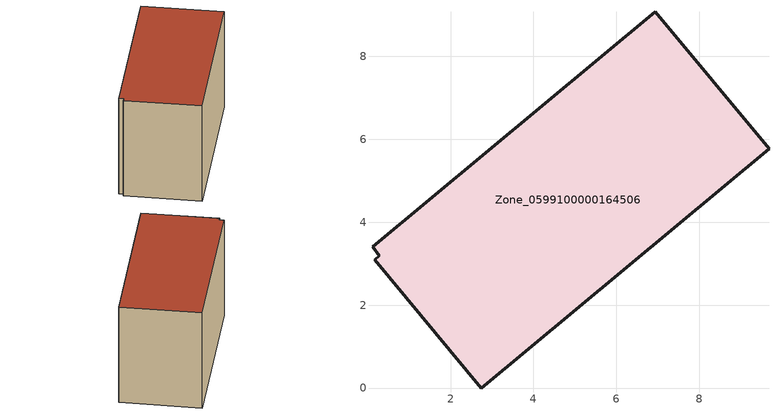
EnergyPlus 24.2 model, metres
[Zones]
Zone_0599100000164506
 floor ground (C_G): 0.17,3.1 0.29,3.19 0.12,3.41 6.94,9.07 9.68,5.77 2.74,0 z0.45
 wall outside (C_F): 2.74,0 9.68,5.77 6.94,9.07 0.12,3.41 0.29,3.19 0.17,3.1 2.74,0 z0.45:6.16
 roof outside (C_R): 0.29,3.19 0.17,3.1 2.74,0 9.68,5.77 6.94,9.07 0.12,3.41 z6.16
[BUILDING]
Pand.0599100000164506: North Axis=0; Terrain=City; Loads Convergence Tolerance Value=0.04; Temperature Convergence Tolerance Value=0.4; Solar Distribution=FullExterior; Maximum Number of Warmup Days=25; Minimum Number of Warmup Days=1
[Site:Location]
Rotterdam.The.Hague.AP_ZH_NLD Design_Conditions: Latitude=51.96; Longitude=4.45; Time Zone=1; Elevation=-4.5
[SITE:GROUNDTEMPERATURE:BUILDINGSURFACE]
18, 18, 18, 18, 18, 18, 18, 18, 18, 18, 18, 18
[MATERIAL] Thermal Absorptance=0.9; Solar Absorptance=0.7; Visible Absorptance=0.7
Name | Roughness | Thickness | Conductivity | Density | Specific Heat
G.TI.1946-1964 | MediumSmooth | 0.15 | 1 | 540 | 1210
F.TI.1946-1964 | Rough | 0.3 | 0.857143 | 1920 | 840
R.TI.1946-1964 | MediumRough | 0.2 | 0.277778 | 1500 | 1000
[CONSTRUCTION]
C_G: G.TI.1946-1964
C_F: F.TI.1946-1964
C_R: R.TI.1946-1964
[ZONE]
Zone_0599100000164506: Type=1; Multiplier=1; Ceiling Height=Autocalculate; Volume=Autocalculate; Floor Area=autocalculate; Part of Total Floor Area=Yes
[ZONEINFILTRATION:DESIGNFLOWRATE]
Infil_Zone_0599100000164506: Zone or ZoneList or Space or SpaceList=Zone_0599100000164506; Schedule=AlwaysOn; Design Flow Rate Calculation Method=Flow/Area; Flow Rate per Floor Area=0.003; Constant Term Coefficient=1; Temperature Term Coefficient=0; Velocity Term Coefficient=0; Velocity Squared Term Coefficient=0
[HVACTEMPLATE:ZONE:IDEALLOADSAIRSYSTEM]
Zone_0599100000164506: Maximum Heating Supply Air Temperature=50; Minimum Cooling Supply Air Temperature=13; Maximum Heating Supply Air Humidity Ratio=0.0156; Minimum Cooling Supply Air Humidity Ratio=0.0077; Heating Limit=NoLimit; Cooling Limit=NoLimit; Dehumidification Control Type=ConstantSensibleHeatRatio; Cooling Sensible Heat Ratio=0.7; Dehumidification Setpoint=60; Humidification Control Type=None; Humidification Setpoint=30; Outdoor Air Method=None; Outdoor Air Flow Rate per Person=0.00944; Outdoor Air Flow Rate per Zone Floor Area=0; Outdoor Air Flow Rate per Zone=0; Demand Controlled Ventilation Type=None; Outdoor Air Economizer Type=NoEconomizer; Heat Recovery Type=None; Sensible Heat Recovery Effectiveness=0.7; Latent Heat Recovery Effectiveness=0.65
[ZONECONTROL:THERMOSTAT]
ThermostatControl_Zone_0599100000164506: Zone or ZoneList=Zone_0599100000164506; Control Type Schedule=DualSetpointControlType; Control 1=Thermostat_Zone_0599100000164506; Temperature Difference Between Cutout And Setpoint=0
[THERMOSTATSETPOINT:DUALSETPOINT]
Thermostat_Zone_0599100000164506: Heating Setpoint Temperature Schedule=HeatingSetpoint_Zone_0599100000164506; Cooling Setpoint Temperature Schedule=CoolingSetpoint_Zone_0599100000164506
[SCHEDULE:COMPACT]
HeatingSetpoint_Zone_0599100000164506: Through: 12/31, For: AllDays, Until: 24:00, 21
CoolingSetpoint_Zone_0599100000164506: Through: 12/31, For: AllDays, Until: 24:00, 24
DualSetpointControlType: Through: 12/31, For: AllDays, Until: 24:00, 4
AlwaysOn: Through: 12/31, For: AllDays, Until: 24:00, 1
